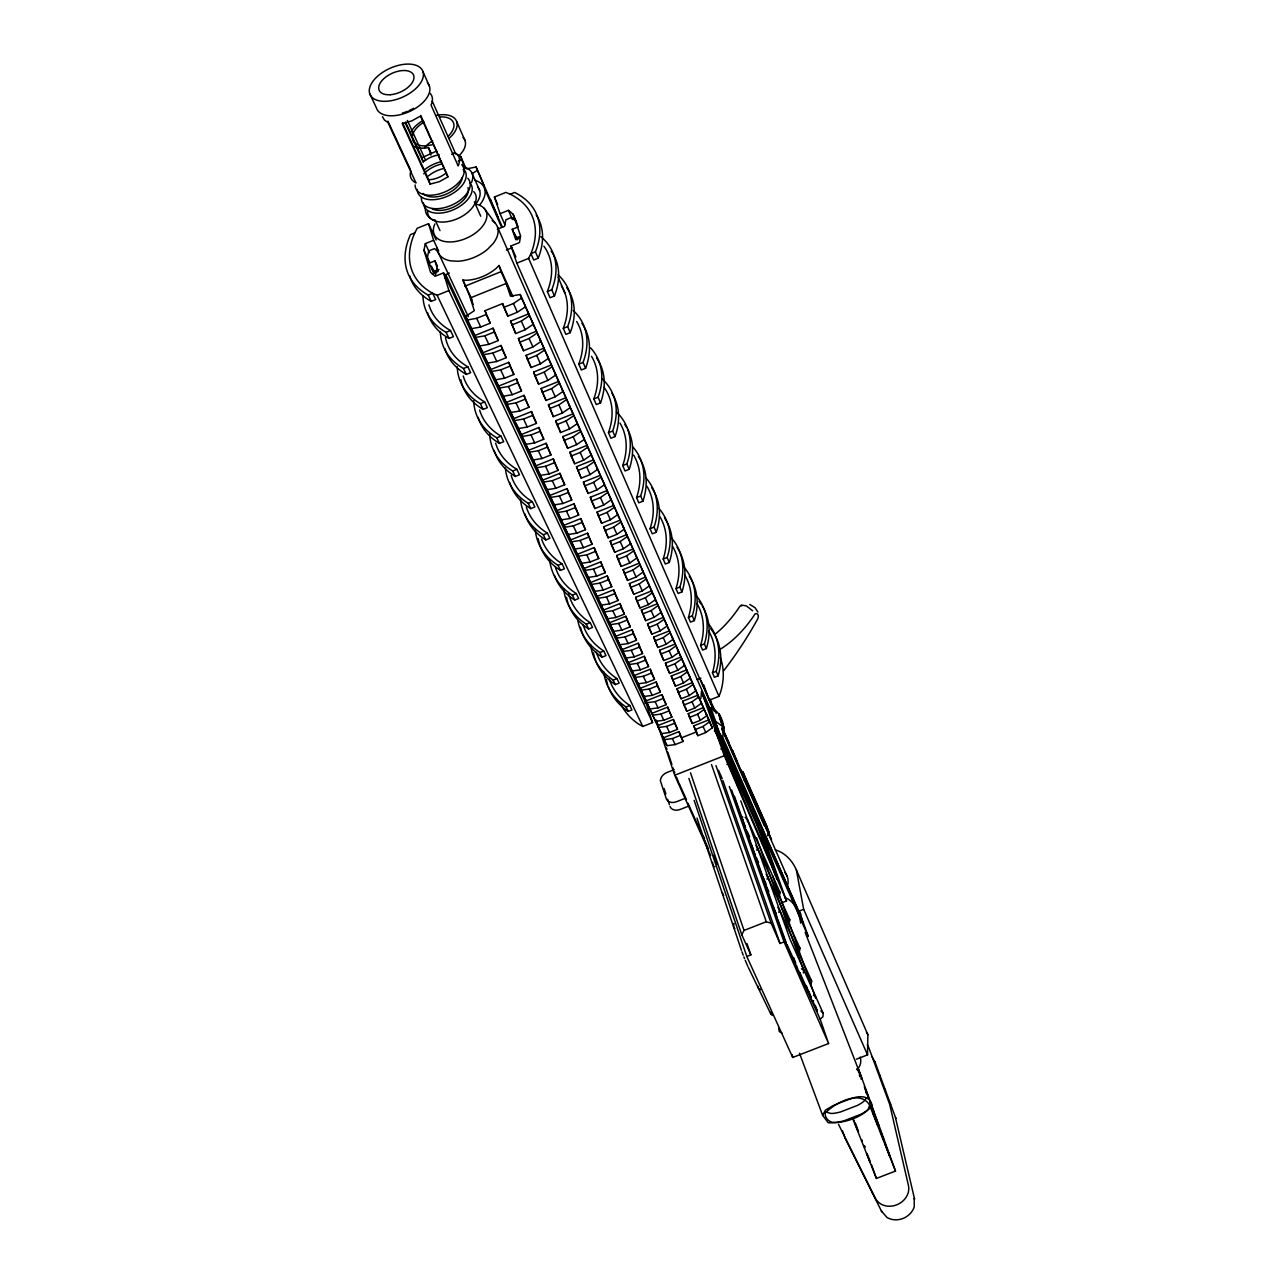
<?xml version="1.0" encoding="UTF-8"?>
<svg xmlns="http://www.w3.org/2000/svg" width="1284" height="1284" viewBox="0 0 1284 1284"><rect width="100%" height="100%" fill="white"/><g stroke="black" fill="none" stroke-linecap="round" stroke-linejoin="round"><path stroke-width="1.5" d="M856.412 1059.188L867.535 1054.87L867.872 1034.792L796.353 869.894C792.421 860.81 785.054 852.656 775.327 849.912M800.654 923.1C799.531 913.438 794.94 900.678 784.572 897.516M822.627 1115.331L825.419 1110.13L832.851 1105.781A41.842 7.672 -20.7 0 1 850.987 1098.751C858.691 1095.493 870.343 1095.011 872.125 1105.733C862.126 1117.786 843.668 1123.66 828.212 1122.746L822.627 1115.331L799.499 1053.233M778.698 1028.34L779.308 1031.614L782.245 1033.299M747.481 821.616L747.416 819.481L745.153 817.33M712.556 862.35L713.101 865.464M740.146 779.757L741.799 783.609M645.146 703.295L645.563 700.021M758.218 986.401L758.314 988.118L760.658 989.675M738.091 775.103L739.744 778.971M723.357 729.826C724.882 723.678 719.377 710.373 710.903 707.982L709.346 708.591L721.287 738.22L717.917 728.622M722.667 736.872L723.277 732.875L722.073 729.489M723.999 728.06L719.249 713.904M815.741 998.422L772.519 875.64M700.887 698.512L701.529 691.45L718.51 729.858M435.613 274.856L436.881 268.308M620.092 702.476A91.469 65.741 -23.6 0 0 638.774 724.192L642.786 726.455L652.561 722.587L646.735 704.996L443.526 272.898L435.083 276.301L430.557 272.272L423.977 250.203L425.293 243.639L433.607 240.285L428.567 223.689L417.188 228.295L414.78 232.885L410.431 234.635A109.862 65.115 -23.7 0 0 428.214 295.079L431.231 301.371L435.677 299.573L432.676 293.282A109.862 65.131 -23.7 0 1 414.78 232.885M444.954 277.954L445.708 274.567L449.336 273.091M410.992 170.836L410.318 173.035A26.178 14.927 -24.3 0 0 416.048 182.97L387.961 122.526L384.446 120.07L382.504 116.716M767.639 835.724L768.875 831.968L766.66 826.045L743.725 775.119L753.194 797.492M744.174 780.207L745.025 777.671L768.875 831.968M504.901 224.732L500.086 213.706L508.416 210.335L513.086 214.171L520.582 235.903L519.49 242.532L511.016 245.95L516.842 263.14L709.185 700.213L718.992 696.345L720.677 691.835A91.389 65.58 -25.2 0 0 720.292 657.504M778.826 912.41L779.372 910.131L777.831 907.258M767.11 879.315L767.655 877.084L766.147 874.276M733.95 923.469L733.581 926.871L734.881 928.653M756.822 850.281L757.383 848.098L755.891 845.354M516.842 263.14L528.623 258.389L530.934 253.622L535.412 251.808A109.75 64.954 -24.8 0 0 514.659 192.456L510.294 194.221L505.816 192.407L494.42 197.03L500.086 213.706M771.235 1011.648L770.673 1013.397L772.182 1015.387M803.351 973.015L803.752 970.399L756.549 837.666M694.13 800.349L746.807 956.452L750.851 954.879L741.767 934.752L744.03 930.435L766.275 921.735L771.138 923.26L780.014 943.483L784.059 941.91L828.597 1043.523L820.171 1019.159L790.318 953.707A19.565 0.835 68.7 0 1 781.555 931.606L731.639 790.061M810.718 985.438L811.697 981.12L779.163 909.04M799.065 952.728L800.06 948.491L767.447 875.993M788.841 924.015L789.837 919.858L757.175 847.039M779.099 896.681L780.094 892.589L747.416 819.481M865.898 1098.767L864.822 1100.26A21.186 3.9 -20.7 0 1 857.471 1105.396L840.683 1111.912A21.186 3.9 -20.7 0 1 830.86 1113.421L825.756 1112.008M512.894 296.572L498.978 265.483L496.362 268.195A32.084 19.132 -24.3 0 1 466.429 280.281L462.882 280.056L473.25 304.436M405.246 122.815L423.174 161.928L427.139 159.12A19.019 10.85 -24.3 0 1 439.288 154.882M708.912 719.842L693.777 725.829L695.077 729.601L703.07 726.455L709.587 721.736L708.912 719.842L520.148 294.517L510.438 296.139L506.233 283.443L470.297 297.936L474.294 310.696L465.851 316.249L467.023 320.053L476.669 318.32L486.219 314.484L484.999 310.664L502.638 303.57L507.822 316.089L517.34 312.253L525.268 306.908L524.626 305.014M695.077 729.601L697.822 735.668L705.783 732.522L712.283 727.803L520.148 294.517M697.95 695.174L682.639 701.224L683.939 704.996L692.012 701.818L698.624 697.052M683.939 704.996L686.747 711.208L694.804 708.03L701.385 703.279L700.727 701.385M703.471 707.58L688.24 713.599L689.54 717.371L697.565 714.209L704.13 709.458M689.54 717.371L692.317 723.502L700.326 720.34L706.874 715.621L706.2 713.727M686.731 669.895L671.227 676.042L675.416 686.17L683.553 682.944L690.23 678.161L689.556 676.267M692.381 682.606L676.973 688.706L678.273 692.477L686.394 689.267L693.039 684.5M678.273 692.477L681.114 698.769L689.219 695.559L695.832 690.792L695.174 688.898M681.018 657.039L665.433 663.218L666.733 667.006L674.951 663.764L681.676 658.933M666.733 667.006L669.654 673.442L677.84 670.2L684.549 665.385L683.89 663.491M672.543 679.814L680.713 676.588L687.389 671.789M669.397 630.877L653.62 637.121L657.906 647.505L666.187 644.215L672.993 639.368L672.318 637.474M675.24 644.038L659.559 650.25L660.859 654.038L669.125 650.763L675.898 645.932M660.859 654.038L663.812 660.538L672.046 657.28L678.803 652.449L678.145 650.555M657.344 603.769L641.39 610.109L645.74 620.654L654.134 617.315L661.019 612.436L660.361 610.526M663.411 617.395L647.537 623.703L648.837 627.491L657.199 624.184L664.069 619.289M648.837 627.491L651.855 634.152L660.201 630.845L667.038 625.982L666.38 624.088M654.92 640.925L663.234 637.618L670.055 632.771M746.807 956.452L792.726 1057.47L792.084 1054.678M654.696 597.798L655.354 599.692L648.436 604.603L639.994 607.958L636.912 601.137L645.37 597.766L652.32 592.855M642.69 613.913L651.1 610.574L658.018 605.663M447.956 176.887L439.369 181.654L430.076 184.142L402.213 123.521L411.699 120.937L420.494 116.09L447.956 176.887L420.767 115.448M639.304 563.162L623.061 569.614L627.523 580.416L636.062 577.03L643.091 572.07L642.433 570.176M648.597 584.059L649.255 585.969L642.289 590.897L633.798 594.267L630.669 587.366L639.175 583.979L646.189 579.036M636.174 556.1L636.832 557.994L629.77 562.986L621.183 566.404L617.973 559.326L626.592 555.892L633.686 550.9M624.361 573.434L632.916 570.032L639.978 565.056M423.174 161.928L421.874 157.755L436.737 151.014M620.204 520.164L603.657 526.761L608.231 537.819L616.93 534.353L624.104 529.345L623.446 527.435M629.85 541.864L630.508 543.758L623.382 548.766L614.747 552.2L611.505 545.042L620.172 541.575L627.314 536.568M613.672 505.463L597.028 512.107L601.65 523.262L610.398 519.779L617.604 514.74L616.946 512.83M604.957 530.565L613.672 527.098L620.862 522.058M610.381 498.048L611.04 499.941L603.769 505.013L594.973 508.528L591.603 501.081L600.431 497.55L607.717 492.478M598.312 515.911L607.091 512.412L614.33 507.357M593.433 459.897L576.468 466.686L581.203 478.146L590.126 474.582L597.493 469.462L596.835 467.569M603.657 482.896L604.315 484.806L596.996 489.894L588.136 493.425L584.718 485.898L593.609 482.335L600.944 477.247M590.431 453.14L591.089 455.034L583.658 460.17L574.686 463.749L571.187 456.029L580.191 452.433L587.639 447.281M577.752 470.506L586.692 466.927L594.091 461.807M583.514 437.571L584.172 439.481L576.693 444.633L567.672 448.244L564.125 440.412L573.178 436.785L580.673 431.617M565.843 397.767L548.428 404.749L553.34 416.61L562.488 412.934L570.064 407.734L569.422 405.84M576.516 421.81L577.174 423.704L569.631 428.888L560.546 432.531L556.951 424.587L566.067 420.943L573.627 415.743M562.231 389.646L562.873 391.556L555.234 396.772L546.037 400.464L542.346 392.326L551.574 388.619L559.246 383.37M549.696 408.569L558.877 404.877L566.485 399.677M554.945 373.243L555.587 375.153L547.899 380.401L538.622 384.125L534.882 375.859L544.191 372.119L551.911 366.871M547.562 356.631L548.204 358.525L540.452 363.805L531.127 367.545L527.339 359.167L536.696 355.411L544.464 350.131M528.575 313.89L510.583 321.128L515.719 333.535L525.172 329.731L533.053 324.403L532.411 322.509M540.082 339.778L540.708 341.672L532.908 346.969L523.519 350.741L519.683 342.266L529.088 338.478L536.937 333.166M511.834 324.932L521.304 321.112L529.217 315.784M507.822 316.089L503.874 307.358L513.423 303.522L521.384 298.161M472.416 173.517L477.247 170.387L476.123 167L466.959 168.798M820.171 1019.159L822.916 1016.735L823.204 1013.333L789.901 938.925L740.788 800.879M812.467 1001.392L813.607 1000.83M451.647 154.337L455.258 152.86L457.04 154.08A26.178 14.927 -24.3 0 1 458.147 165.893L431.007 105.015A26.771 14.782 -24.3 0 0 429.996 93.267M458.131 161.142L461.791 159.649M497.357 229.242L504.564 226.337L505.896 219.757L511.53 217.477L516.184 221.329L518.11 226.931L512.252 229.306L515.831 239.755L520.245 237.973M439.016 269.48L433.173 271.823L429.097 263.22L434.955 260.861L437.395 266.029M512.252 229.306L516.056 238.038L520.437 236.256M432.275 273.845L438.149 271.47L434.955 260.861M506.41 250.059L511.867 247.844M428.214 295.079L432.676 293.282L437.154 295.304L642.786 726.455M437.154 295.304L448.902 290.569L443.526 272.898M464.824 286.268L501.017 271.662L498.978 265.483M536.182 214.893A109.477 64.986 -24.8 0 1 538.173 258.212L533.695 260.01L530.934 253.622A109.734 64.938 -24.9 0 0 510.294 194.221M422.95 295.593A108.273 65.356 -23.7 0 0 446.094 332.331L450.507 330.55L453.429 336.665L449.031 338.43A108 65.388 -23.7 0 1 427.54 312.686M551.173 251.102A107.904 65.227 -24.8 0 1 554.447 295.978L550.034 297.744L547.353 291.532L551.767 289.751A108.161 65.179 -24.8 0 0 540.885 236.705M470.506 326.81L471.1 328.72L480.714 327.003L490.231 323.167L484.999 310.664M493.072 328.174L474.631 335.606L475.224 337.515L484.822 335.814L494.292 331.994L493.072 328.174L498.24 340.565L488.803 344.369L479.237 346.07L478.643 344.144M501.033 345.46L482.72 352.827L483.314 354.737L492.847 353.052L502.253 349.264L501.033 345.46L506.153 357.722L496.78 361.494L487.278 363.163L486.684 361.253M519.683 342.266L518.431 338.462L536.295 331.272M440.332 331.609A106.716 65.548 -23.7 0 0 463.476 368.492L467.809 366.759L470.65 372.681L466.317 374.43A106.476 65.58 -23.7 0 1 444.89 348.558M566.742 287.744A106.363 65.42 -24.9 0 1 570.24 332.636L565.907 334.386L563.291 328.351L567.64 326.601A106.62 65.388 -24.9 0 0 557.994 274.744M508.801 362.313L490.616 369.632L491.21 371.541L500.68 369.888L510.037 366.133L508.801 362.313L513.873 374.479L504.564 378.218L495.11 379.855L494.517 377.945M527.339 359.167L526.087 355.363L543.822 348.237M516.473 378.94L498.401 386.195L498.994 388.121L508.416 386.484L517.709 382.76L516.473 378.94L521.497 390.994L512.236 394.702L502.846 396.323L502.253 394.413M534.882 375.859L533.63 372.055L551.269 364.961M457.232 366.646A105.224 65.709 -23.7 0 0 480.36 403.641L484.646 401.924L487.39 407.686L483.121 409.403A104.983 65.725 -23.7 0 1 460.876 379.839M581.877 323.375A104.871 65.564 -24.9 0 1 585.6 368.267L581.315 369.985L578.779 364.126L583.064 362.409A105.127 65.548 -24.9 0 0 573.226 310.487M524.033 395.344L506.073 402.55L506.682 404.476L516.04 402.871L525.268 399.18L524.033 395.344L529.008 407.301L519.811 410.976L510.486 412.565L509.876 410.655M542.346 392.326L541.078 388.506L558.604 381.476M531.496 411.538L513.648 418.696L514.258 420.606L523.567 419.033L532.732 415.358L531.496 411.538L536.439 423.383L527.291 427.042L518.014 428.599L517.404 426.689M473.668 400.704A103.763 65.837 -23.7 0 0 496.764 437.796L500.985 436.111L503.665 441.712L499.46 443.397A103.522 65.853 -23.7 0 1 478.178 417.332M596.595 358.027A103.426 65.693 -24.9 0 1 600.527 402.903L596.306 404.588L593.834 398.891L598.071 397.205A103.667 65.677 -24.9 0 0 590.688 347.948M538.863 427.524L521.127 434.618L521.737 436.544L530.998 434.987L540.099 431.344L538.863 427.524L543.758 439.256L534.674 442.884L525.445 444.424L524.835 442.515M556.951 424.587L555.683 420.783L572.985 413.849M546.133 443.285L528.51 450.347L529.12 452.257L538.333 450.732L547.369 447.121L546.133 443.285L550.98 454.921L541.96 458.532L532.78 460.041L532.17 458.131M564.125 440.412L562.841 436.592L580.031 429.723M489.653 433.832A102.351 65.933 -23.7 0 0 512.717 471.019L516.89 469.35L519.49 474.791L515.333 476.46A102.11 65.933 -23.7 0 1 494.147 450.315M611.922 393.257A102.014 65.773 -24.9 0 1 615.036 436.576L610.863 438.245L608.472 432.708L612.645 431.023A102.255 65.773 -24.9 0 0 602.453 379.101M553.308 458.853L535.797 465.851L536.407 467.777L545.556 466.285L554.56 462.673L553.308 458.853L558.107 470.393L549.151 473.973L540.018 475.449L539.408 473.539M571.187 456.029L569.919 452.209L586.981 445.371M559.952 473.282L542.554 480.248L543.164 482.158L552.264 480.681L561.204 477.118L559.952 473.282L564.719 484.726L555.812 488.289L546.743 489.75L546.117 487.84M505.35 467.97A100.971 65.998 -23.7 0 0 528.238 503.328L532.346 501.675L534.882 506.987L530.79 508.624A100.746 65.998 -23.7 0 1 509.668 482.399M627.683 429.257A100.65 65.837 -24.9 0 1 629.16 469.334L625.035 470.971L622.708 465.578L626.833 463.941A100.874 65.837 -24.9 0 0 616.481 412.02M567.03 488.626L549.745 495.528L550.354 497.454L559.407 496.009L568.282 492.462L567.03 488.626L571.749 499.974L562.89 503.505L553.869 504.949L553.26 503.023M584.718 485.898L583.434 482.078L600.302 475.337M574.012 503.777L556.839 510.631L557.449 512.541L566.437 511.128L575.264 507.597L574.012 503.777L578.683 515.012L569.887 518.527L560.915 519.94L560.306 518.03M591.603 501.081L590.319 497.261L607.059 490.584M580.817 518.559L563.756 525.381L564.366 527.291L573.322 525.894L582.085 522.395L580.817 518.559L585.472 529.714L576.725 533.197L567.801 534.593L567.191 532.683M520.501 499.364A99.622 66.03 -23.7 0 0 543.341 534.77L547.401 533.149L549.873 538.301L545.828 539.922A99.398 66.03 -23.7 0 1 524.803 513.648M638.405 456.462A99.317 65.885 -25 0 1 642.899 501.209L638.838 502.83L636.559 497.582L640.636 495.961A99.526 65.869 -25 0 0 632.739 446.8M587.558 533.165L570.594 539.938L571.203 541.848L580.111 540.468L588.826 537.001L587.558 533.165L592.149 544.223L583.466 547.69L574.606 549.054L573.98 547.144M594.203 547.594L577.351 554.319L577.961 556.229L586.804 554.865L595.471 551.414L594.203 547.594L598.761 558.556L590.126 562.007L581.315 563.355L580.689 561.429M611.505 545.042L610.205 541.222L626.656 534.674M535.268 529.939A98.322 66.046 -23.7 0 0 558.042 565.361L562.055 563.772L564.462 568.796L560.466 570.385A98.098 66.046 -23.7 0 1 538.205 538.67M651.614 487.567A98.017 65.885 -25 0 1 656.268 532.25L652.256 533.839L650.041 528.735L654.07 527.13A98.226 65.885 -25 0 0 646.029 478.033M600.768 561.846L584.011 568.507L584.637 570.417L593.433 569.085L602.036 565.666L600.768 561.846L605.294 572.712L596.707 576.131L587.944 577.463L587.318 575.537M617.973 559.326L616.673 555.507L633.028 549.006M607.252 575.906L590.592 582.535L591.218 584.445L599.965 583.129L608.52 579.726L607.252 575.906L611.746 586.692L603.207 590.094L594.476 591.394M549.648 559.728A97.038 66.03 -23.7 0 0 572.359 595.166L576.323 593.593L578.651 598.505L574.718 600.061A96.83 66.03 -23.7 0 1 554.463 575.473M664.486 517.869A96.749 65.885 -25 0 1 669.285 562.456L665.337 564.029L663.186 559.054L667.134 557.481A96.958 65.885 -25 0 0 658.965 508.448M613.656 589.805L597.108 596.386L597.734 598.296L606.433 596.996L614.94 593.625L613.656 589.805L618.102 600.511L609.627 603.881L600.944 605.165L600.334 603.255M630.669 587.366L629.369 583.562L645.515 577.142M619.979 603.528L603.528 610.077L604.154 611.986L612.805 610.702L621.263 607.348L619.979 603.528L624.393 614.153L615.967 617.492L607.332 618.76L606.706 616.85M636.912 601.137L635.612 597.333L651.662 590.945M563.66 588.746A95.802 65.998 -23.7 0 0 586.307 624.201L590.207 622.66L592.502 627.427L588.602 628.967A95.594 65.998 -23.7 0 1 568.443 604.363M677.021 547.401A95.514 65.853 -25 0 1 681.981 591.908L678.08 593.449L675.978 588.602L679.878 587.045A95.722 65.853 -25 0 0 671.58 538.108M625.854 616.272L609.499 622.772L610.125 624.682L618.727 623.414L627.138 620.076L625.854 616.272L630.235 626.801L621.857 630.123L613.271 631.375L612.645 629.465M636.447 640.267L632.097 629.818L615.838 636.27L616.464 638.18L625.019 636.944L633.381 633.638L636.447 640.267L628.117 643.573L619.578 644.809L618.952 642.899M577.88 620.734A94.599 65.949 -23.7 0 0 599.901 652.497L603.753 650.972L605.984 655.626L602.132 657.151A94.39 65.949 -23.7 0 1 580.512 627.202M689.251 576.179A94.31 65.789 -25.1 0 1 694.339 620.589L690.487 622.114L688.433 617.395L692.301 615.855A94.502 65.805 -25 0 0 683.874 567.014M642.578 653.572L638.276 643.204L622.098 649.624L622.724 651.518L631.246 650.314L639.544 647.008L642.578 653.572L634.296 656.862L625.806 658.066L625.18 656.156M648.581 666.573L644.295 656.301L628.229 662.656L628.855 664.566L637.329 663.363L645.579 660.088L648.581 666.573L640.347 669.831L631.889 671.034L631.263 669.125M590.656 644.648A93.411 65.885 -23.7 0 0 613.158 680.071L616.962 678.578L619.129 683.104L615.325 684.613A93.218 65.869 -23.7 0 1 593.417 652.866M702.171 605.807A93.138 65.725 -25.1 0 1 706.393 648.548L702.589 650.057L700.582 645.451L704.402 643.942A93.331 65.741 -25.1 0 0 695.864 595.198M654.503 679.429L650.266 669.221L634.28 675.544L634.906 677.454L643.332 676.267L651.55 673.025L654.503 679.429L646.317 682.671L637.907 683.842L637.281 681.932M660.361 692.124L656.156 681.997L640.267 688.288L640.893 690.182L649.271 689.027L657.44 685.8L660.361 692.124L652.224 695.35L643.862 696.506L643.22 694.596M603.657 671.564A92.255 65.805 -23.7 0 0 626.078 706.97L629.834 705.494L631.937 709.908L628.197 711.384A92.079 65.789 -23.7 0 1 608.327 686.763M710.662 628.662A91.999 65.644 -25.1 0 1 718.141 675.817L714.385 677.31L712.443 672.816L716.199 671.323A92.175 65.661 -25.1 0 0 708.736 624.136M697.196 679.605L700.92 678.129M445.708 274.567L646.173 700.871L661.966 694.628L666.139 704.675L658.05 707.885L649.736 709.009L649.11 707.115M646.173 700.871L646.799 702.781L655.145 701.626L663.25 698.416L666.139 704.675M646.799 702.781L652.015 713.326L667.728 707.115L671.869 717.082L663.812 720.26L655.546 721.383L654.92 719.489M652.015 713.326L652.641 715.22L660.939 714.081L669.012 710.903L671.869 717.082M652.641 715.22L657.793 725.62L673.41 719.457L677.519 729.344L669.51 732.506L661.292 733.613L660.65 731.719M657.793 725.62L658.419 727.514L666.669 726.407L674.694 723.229L677.519 729.344M723.004 726.519L719.168 714.53M663.507 737.77L679.027 731.639L683.104 741.462L675.159 744.608L666.958 745.699L658.419 727.514M664.133 739.664L672.351 738.573L680.311 735.427L683.104 741.462M714.145 722.138L715.718 721.528L724.096 727.434M681.82 737.69L696.522 731.896L697.822 735.668M716.279 729.954L715.092 727.707L727.338 761.524L778.858 881.466L758.828 826.061L716.279 729.954L714.562 729.745M723.229 730.628L728.75 742.216M722.186 728.686L723.277 732.875M720.886 749.037L722.282 748.492M674.196 769.646L666.797 772.551A9.245 6.853 -25.5 0 0 660.393 780.768L666.268 798.696A8.763 6.532 -25.5 0 0 676.459 801.746L685.383 798.231M710.646 855.577L674.71 775.263L724.304 755.714L701.529 691.45M726.937 764.445L728.333 763.9M689.059 805.967L680.151 809.466A8.715 6.532 -25.6 0 1 669.991 806.416M715.702 732.313L756.661 824.617L757.977 824.087M768.025 829.833L766.179 826.238M775.664 876.218L762.423 839.158L763.739 838.645M777.671 877.55L776.338 878.063L776.692 879.075M781.25 903.005L786.53 900.935L760.914 829.432L808.31 936.55L801.537 917.819L720.115 733.517M799.964 910.757L803.672 909.313L796.353 869.894M792.726 1057.47L828.597 1043.523M852.592 1118.236L876.394 1178.439L895.494 1171.072L857.953 1067.437M432.499 144.723L426.079 145.878A22.165 12.439 -24.1 0 1 412.565 139.667M734.432 796.289L745.587 827.891L741.622 817.459L742.81 817.138M741.301 604.989L746.469 605.968L752.617 610.767M430.894 152.716L428.551 147.58L425.004 148.125A25.584 14.349 -24.1 0 1 414.716 146.569M402.55 122.863L428.744 179.872L433.43 179.198A19.019 10.85 -24.3 0 0 446.527 172.714M813.43 995.212L815.693 996.737M801.441 968.81L803.752 970.399M749.744 604.459L755.072 607.701L757.897 612.067M713.872 866.219L714.851 866.748M787.606 917.659L789.837 919.858M797.781 946.244L798.776 946.773M453.942 152.86L460.779 156.632L466.14 168.685M809.402 978.809L811.697 981.12M820.861 1010.973L823.204 1013.333M733.292 764.445L730.516 757.753L732.939 763.932M437.94 251.76L434.522 248.614L428.696 250.974L427.395 257.538L429.097 263.22M704.531 838.484L703.118 835.772M723.678 895.397L722.218 892.557M787.622 888.175L786.402 884.981M484.132 208.313L494.95 222.854M734.625 767.19L736.663 772.31L735.154 768.346M858.402 1131.686L857.487 1129.84M739.52 779.821L737.193 774.027M737.209 773.995L738.958 778.425M764.237 825.58L722.619 730.805M744.431 790.318L747.786 798.584L746.999 796.289M733.79 766.516L734.769 769.18L732.666 763.675M779.613 891.69L780.094 892.589M799.547 947.544L800.06 948.491M741.831 784.588L747.304 797.364L745.795 793.384L746.566 795.261M743.725 788.954L742.938 786.883L744.784 790.703L742.971 785.856M838.5 1124.303L875.383 1198.229A17.816 15.424 -25.2 0 0 896.585 1204.89A17.816 15.424 -25.2 0 0 908.43 1185.469L889.716 1104.465L869.011 1048.242A26.964 22.342 -24.5 0 0 867.294 1044.743M870.167 1162.469L870.504 1162.614M854.438 1120.996L853.956 1120.113L854.341 1121.638M748.251 967.237L770.881 1014.199M446.094 332.331L449.031 338.43M463.476 368.492L466.317 374.43M480.36 403.641L483.121 409.403M496.764 437.796L499.46 443.397M512.717 471.019L515.333 476.46M528.238 503.328L530.79 508.624M543.341 534.77L545.828 539.922M558.042 565.361L560.466 570.385M572.359 595.166L574.718 600.061M586.307 624.201L588.602 628.967M599.901 652.497L602.132 657.151M613.158 680.071L615.325 684.613M626.078 706.97L628.197 711.384M853.667 1155.343L854.085 1156.242M423.977 250.203L429.835 262.69M432.564 268.324L435.132 273.765M868.385 1097.274L867.149 1094.449M448.902 290.569L652.561 722.587M425.293 243.639L429.578 252.707M872.029 1192.178L872.446 1193.077M862.784 1173.656L863.217 1174.539M740.419 780.431L740.884 782.47M741.446 782.855C739.488 779.34 747.545 798.423 743.934 789.387M857.118 1068.818L857.856 1070.439M465.851 316.249L514.322 419.499M516.024 423.11L666.958 745.699M428.567 223.689L436.191 240.028M433.607 240.285L438.711 251.183M437.7 251.327L468.323 316.667M476.669 318.32L480.714 327.003M484.822 335.814L488.803 344.369M492.847 353.052L496.78 361.494M500.68 369.888L504.564 378.218M508.416 386.484L512.236 394.702M516.04 402.871L519.811 410.976M523.567 419.033L527.291 427.042M530.998 434.987L534.674 442.884M538.333 450.732L541.96 458.532M545.556 466.285L549.151 473.973M552.264 480.681L555.812 488.289M559.407 496.009L562.89 503.505M566.437 511.128L569.887 518.527M573.322 525.894L576.725 533.197M580.111 540.468L583.466 547.69M586.804 554.865L590.126 562.007M593.433 569.085L596.707 576.131M599.965 583.129L603.207 590.094M606.433 596.996L609.627 603.881M612.805 610.702L615.967 617.492M618.727 623.414L621.857 630.123M625.019 636.944L628.117 643.573M631.246 650.314L634.296 656.862M637.329 663.363L640.347 669.831M643.332 676.267L646.317 682.671M649.271 689.027L652.224 695.35M655.145 701.626L658.05 707.885M660.939 714.081L663.812 720.26M666.669 726.407L669.51 732.506M672.351 738.573L675.159 744.608M369.664 93.459L376.389 107.872A28.697 15.761 -24.3 0 0 411.073 110.793A28.697 15.761 -24.3 0 0 427.267 82.754M793.48 900.806L793.063 899.602M435.051 219.917L439.995 230.574M462.882 280.056L472.159 300.055M387.912 121.129L410.174 169.055M486.219 314.484L490.231 323.167M494.292 331.994L498.24 340.565M502.253 349.264L506.153 357.722M510.037 366.133L513.873 374.479M517.709 382.76L521.497 390.994M525.268 399.18L529.008 407.301M532.732 415.358L536.439 423.383M540.099 431.344L543.758 439.256M547.369 447.121L550.98 454.921M554.56 462.673L558.107 470.393M561.204 477.118L564.719 484.726M568.282 492.462L571.749 499.974M575.264 507.597L578.683 515.012M582.085 522.395L585.472 529.714M588.826 537.001L592.149 544.223M595.471 551.414L598.761 558.556M602.036 565.666L605.294 572.712M608.52 579.726L611.746 586.692M614.94 593.625L618.102 600.511M621.263 607.348L624.393 614.153M627.138 620.076L630.235 626.801M744.592 791.201L743.548 788.697M407.381 120.455L425.566 160.227M405.583 122.205L421.874 157.755M788.135 947.094L795.534 963.305M799.836 972.758L811.023 997.315L809.048 991.713M812.595 1000.734L817.266 1011.022L815.292 1005.436M798.471 970.688L800.51 975.15L799.547 972.421M809.835 995.614L811.809 999.947M735.748 770.063C735.925 770.865 736.262 770.962 734.528 766.773L735.812 769.854M776.034 913.181L773.128 906.809L775.985 914.882M752.617 847.809L751.317 844.952L755.329 855.529L746.213 829.705M756.132 857.311L758.555 862.671M766.018 883.825L762.808 876.699L777.269 917.707M510.583 321.128L515.719 333.535M518.431 338.462L523.519 350.741M526.087 355.363L531.127 367.545M533.63 372.055L538.622 384.125M541.078 388.506L546.037 400.464M548.428 404.749L553.34 416.61M555.683 420.783L559.278 428.712M562.841 436.592L567.672 448.244M569.919 452.209L574.686 463.749M576.468 466.686L581.203 478.146M583.434 482.078L588.136 493.425M590.319 497.261L594.973 508.528M597.028 512.107L601.65 523.262M603.657 526.761L608.231 537.819M610.205 541.222L614.747 552.2M616.673 555.507L621.183 566.404M623.061 569.614L627.523 580.416M629.369 583.562L633.798 594.267M635.612 597.333L639.994 607.958M641.39 610.109L645.74 620.654M647.537 623.703L651.855 634.152M653.62 637.121L657.906 647.505M659.559 650.25L663.812 660.538M665.433 663.218L669.654 673.442M671.227 676.042L675.416 686.17M676.973 688.706L681.114 698.769M682.639 701.224L684.741 705.879M688.24 713.599L692.317 723.502M693.777 725.829L696.522 731.896M765.585 884.58L761.508 873.842M766.388 886.361L768.811 891.69M741.622 817.459L742.906 820.332M747.192 831.486L749.615 836.863M718.446 770.256L722.218 778.634M747.737 966.13L745.234 960.304M501.017 271.662L511.658 295.432M506.233 283.443L511.947 296.219M513.423 303.522L517.34 312.253M521.304 321.112L525.172 329.731M529.088 338.478L532.908 346.969M536.696 355.411L540.452 363.805M544.191 372.119L547.899 380.401M551.574 388.619L555.234 396.772M558.877 404.877L562.488 412.934M566.067 420.943L569.631 428.888M573.178 436.785L576.693 444.633M580.191 452.433L583.658 460.17M586.692 466.927L590.126 474.582M593.609 482.335L596.996 489.894M600.431 497.55L603.769 505.013M607.091 512.412L610.398 519.779M613.672 527.098L616.93 534.353M620.172 541.575L623.382 548.766M626.592 555.892L629.77 562.986M632.916 570.032L636.062 577.03M639.175 583.979L642.289 590.897M645.37 597.766L648.436 604.603M651.1 610.574L654.134 617.315M657.199 624.184L660.201 630.845M663.234 637.618L666.187 644.215M669.125 650.763L672.046 657.28M674.951 663.764L677.84 670.2M680.713 676.588L683.553 682.944M686.394 689.267L689.219 695.559M692.012 701.818L694.804 708.03M697.565 714.209L700.326 720.34M703.07 726.455L705.783 732.522M679.092 783.288L686.41 799.627M688.031 803.27L701.834 834.135M703.455 837.762L708.335 848.66M432.194 101.003L455.258 152.86M474.358 201.893L480.73 216.21M864.886 1147.623L863.939 1145.424M422.998 71.727A28.842 15.729 -24.3 0 1 387.27 101.211A28.842 15.729 -24.3 0 1 378.812 75.178A28.842 15.729 -24.3 0 1 422.998 71.727L429.45 86.269M709.587 721.736L712.283 727.803M497.534 227.14L710.325 709.233M722.459 736.727L801.537 917.819M709.346 708.591L710.871 712.074M712.411 715.557L714.723 720.773M736.663 771.572L736.181 770.689L738.075 775.536L737.658 774.589M472.335 173.918L479.654 190.481M701.802 693.119L718.061 729.729M719.666 733.373L795.55 905.204L795.261 903.583M798.054 910.693L800.847 918.124L796.144 906.344L799.916 916.006M730.917 759.358L731.366 760.369L730.532 758.266M736.567 772.503L736.133 771.507L737.963 776.403M738.557 776.643L740.37 780.736M741.735 783.802L739.151 777.703M742.024 784.46L742.296 785.439M746.518 794.635L745.747 792.758M747.015 795.759L750.065 803.768L748.091 798.953L748.684 800.654M793.624 901.336L796.529 908.35L796.273 907.579M798.407 912.314L799.386 914.529M732.923 764.558L732.843 764.221M733.196 765.312L736.39 772.856L734.432 767.672M733.292 765.842L733.758 766.901L731.896 761.926L738.926 778.152M736.551 773.193L736.984 774.172L735.138 769.277M748.973 801.296L749.375 802.211M771.652 852.078L772.198 853.314L770.015 847.231M774.958 859.574L776.403 862.72L774.108 856.749M780.447 871.98L781.105 873.457M792.292 898.768L792.934 900.212L790.655 894.226M793.881 902.347L794.507 903.792L791.409 895.638M766.757 826.094L742.906 771.764L745.571 778.73M456.751 121.723L465.049 140.63M476.123 167L483.795 184.88M511.016 245.95L515.879 257.009M716.231 713.374L709.41 698.512M744.046 776.692L741.205 770.207L741.815 771.909M754.719 800.815L771.475 839.704L768.249 832.369M476.846 169.055L502.477 227.38M749.712 790.206L722.314 727.851L723.39 732.073M754.494 800.767L758.651 810.22L758.042 808.535M759.39 812.21L766.837 828.838L766.227 827.169M484.549 188.491L501.514 227.027M700.887 680.327L714.61 711.513M721.865 728.028L787.252 876.683M709.683 701.433L713.727 710.614M879.909 1075.366L880.31 1076.281M885.061 1089.313L885.462 1090.228M494.42 197.03L497.63 204.365M890.245 1103.389L890.647 1104.304M718.767 714.69L718.928 716.135M803.672 909.313L867.535 1054.87M792.758 898.704L795.887 906.905L794.491 902.604M756.661 824.617L762.423 839.158M871.98 1056.475L875.223 1062.478L874.821 1061.547L895.879 1118.508L895.478 1117.61L914.593 1199.208L914.192 1198.309L914.24 1206.832A17.671 15.36 -25.2 0 1 886.891 1217.376L881.402 1210.956L881.819 1211.839L844.647 1137.271L845.065 1138.17L842.561 1131.011M773.771 855.738L775.552 860.601L772.775 853.507M871.066 1107.322L871.948 1109.199L871.13 1106.551M513.086 214.171L516.264 221.538M508.416 210.335L512.412 219.532M528.623 258.389L718.992 696.345M869.814 1101.431L870.745 1103.614M787.782 946.308L787.092 944.655M535.412 251.808L538.173 258.212M551.767 289.751L554.447 295.978M567.64 326.601L570.24 332.636M583.064 362.409L585.6 368.267M598.071 397.205L600.527 402.903M612.645 431.023L615.036 436.576M626.833 463.941L629.16 469.334M640.636 495.961L642.899 501.209M654.07 527.13L656.268 532.25M667.134 557.481L669.285 562.456M679.878 587.045L681.981 591.908M692.301 615.855L694.339 620.589M704.402 643.942L706.393 648.548M716.199 671.323L718.141 675.817M678.594 782.149L676.427 776.932M724.304 755.714L786.53 900.935M558.026 276.943L564.944 293.153M787.814 888.624L788.809 890.823L786.45 884.451M748.363 798.648L747.047 795.165L749.198 800.638L747.497 796.529L748.283 798.455M867.069 1153.514L867.583 1154.733M869.733 1161.522L866.572 1153.289M789.516 891.77L790.992 895.799L787.782 888.127M895.494 1171.072L870.279 1107.081M865.56 1089.297L864.276 1086.81M738.557 776.258L738.701 776.676M716.504 724.818L717.13 726.423M855.385 1123.195L855.963 1124.607M856.396 1127.175L856.958 1128.604M858.37 1071.675L858.932 1073.071M859.365 1075.35L859.927 1076.762M744.287 790.238L744.656 791.185M786.289 942.729L785.471 940.658M743.869 956.901L744.559 958.618M866.106 1090.694L868.546 1097.419M866.01 1091.577L866.588 1093.053M871.306 1105.01L873.762 1111.816L871.226 1105.957M875.511 1118.781L872.959 1112.746L877.421 1124.319L876.073 1120.258M881.787 1135.168L884.323 1141.139L879.877 1129.583L881.225 1133.676M868.161 1156.146L868.738 1157.654M780.014 869.862L783.593 879.091L781.41 873.04M744.351 789.74L741.991 783.657L743.805 788.504M733.308 764.205L734.288 766.981M787.445 887.517L785.102 881.386M861.821 1078.175L805.164 932.409M733.79 765.312L734.175 766.163M795.165 904.161L798.118 911.929L795.39 904.931L796.385 907.611M859.51 1074.547L860.055 1076.008M784.107 879.139L787.076 886.955L783.401 877.534M785.07 939.615L777.895 919.505M789.243 891.642C791.265 896.441 788.874 889.7 787.943 888.046M771.748 851.18L774.75 859.092L771.941 851.918L772.968 854.63M856.54 1126.116L857.102 1127.609M855.802 1125.667L854.743 1122.794M743.211 955.168L741.975 951.829M768.458 843.716L771.219 851.115L769.132 845.241M735.202 769.886L734.544 768.105L734.881 769.132M674.325 771.459L674.822 772.791M864.967 1088.768L865.448 1090.116M745.378 792.677C744.03 789.195 746.871 796.69 745.458 793.095M746.742 795.743L744.094 788.392L745.394 792.084L744.688 789.949L745.025 790.992M869.3 1159.147L869.814 1160.543M861.724 1139.646L862.222 1141.027M789.467 891.256L789.997 892.749M762.15 817.892L762.76 819.577M780.8 871.659L782.197 875.913L778.264 865.914M776.868 862.752L777.334 864.036M777.59 864.822L778.04 866.058M776.226 861.548L776.579 862.511M777.446 864.934L777.013 863.747L779.083 868.883L775.103 858.755M745.474 779.918L746.084 781.619M768.635 844.407L770.304 849.045L767.575 841.71M737.497 762.102L732.538 750.498L733.148 752.199M719.65 717.034L723.887 728.863M719.522 717.836L723.759 729.665M746.871 794.876L745.169 790.832L745.506 791.795M723.711 730.419L724.32 732.121M745.972 792.838L747.465 796.77M747.272 796.915L748.283 799.739M743.901 789.066L744.206 789.933M737.546 773.819L741.895 785.31L739.825 779.853M738.22 776.547L740.001 780.993M710.148 699.555L710.758 701.257M733.87 765.874L734.191 766.757M728.413 753.114L728.092 752.199L730.147 757.624L729.168 754.799M703.68 684.757L709.185 700.213M722.089 738.846L723.165 741.879L706.778 704.194M710.903 707.982L715.718 721.528M724.641 747.272L725.251 748.973L723.406 744.479L723.999 746.164M716.953 729.89L717.547 731.591L715.686 727.033L716.295 728.734M871.708 1165.214L876.394 1178.439M806.4 985.935L809.353 994.249M869.749 1101.993L870.167 1103.133M865.898 1092.122L866.299 1093.246M793.689 957.591L795.679 963.225M796.353 965.103L797.797 969.211M755.955 857.295L762.182 874.934M729.312 786.498L784.059 941.91M722.876 780.511L780.014 943.483M714.418 730.74L714.739 731.655M715.974 765.617L771.138 923.26M711.496 764.542L766.275 921.735M864.549 1145.745L864.951 1146.901M857.6 1128.973L858.418 1131.541M685.447 707.42L686.747 711.208M516.264 236.24L517.484 239.787M514.226 232.709L516.056 238.038M741.43 950.272L696.971 818.117M679.027 731.639L680.311 735.427M673.41 719.457L674.694 723.229M690.519 772.808L744.03 930.435M667.728 707.115L669.012 710.903M673.073 767.896L673.458 768.988M747.015 943.596L750.851 954.879M661.966 694.628L663.25 698.416M688.898 778.409L741.767 934.752M656.156 681.997L657.44 685.8M714.032 854.984L717.242 864.469M497.903 216.98L490.392 199.501L490.969 201.203M650.266 669.221L651.55 673.025M644.295 656.301L645.579 660.088M638.276 643.204L639.544 647.008M632.097 629.818L633.381 633.638M772.824 854.55L773.08 855.321L771.026 849.543M667.824 752.135L671.901 764.397M559.712 429.979L560.546 432.531M656.317 720.099L674.71 775.263M860.954 1078.464L861.227 1079.298M857.07 1069.123L857.343 1069.941M460.779 156.632L464.76 168.669M664.117 788.504L665.882 793.881M667.632 799.258L669.397 804.635M502.638 303.57L503.874 307.358M720.501 738.396L720.806 739.359M428.551 147.58L430.942 155.155M428.744 179.872L430.076 184.142M666.942 749.471L666.508 748.01M431.472 266.125L433.173 271.823M860.136 1057.101A15.44 12.808 -24.5 0 1 859.012 1067.293M866.539 1032.32A30.334 16.002 -22.6 0 1 867.872 1034.792M714.578 634.681A88.628 54.939 -63.4 0 0 739.937 606.176A4.735 2.857 -63 0 1 741.735 605.952M723.534 670.954A276.718 180.033 -63.6 0 0 757.351 619.578A4.767 2.841 -62.9 0 0 758.042 614.859A4.767 2.841 -62.9 0 0 755.072 613.913A89.078 54.73 -63.4 0 1 720.131 649.319M463.123 169.472A20.4 11.716 -24.2 0 1 464.712 172.088M463.492 166.92A26.611 15.312 -24.2 0 1 471.453 182.585M477.568 187.047A26.45 15.344 -24.2 0 1 475.915 203.771M439.995 116.94A22.165 12.439 -24.1 0 1 448.02 136.329M412.308 136.297A22.165 12.439 -24.1 0 1 424.137 122.06M424.506 147.612A22.005 12.471 -24.1 0 1 432.628 140.855M784.893 872.526A23.497 18.297 -24.4 0 1 787.83 884.804M798.536 910.26A23.818 18.795 -24.5 0 1 800.943 914.529M492.173 220.623A32.325 19.099 -24.3 0 1 493.056 243.623L487.776 249.08A32.325 19.099 -24.3 0 1 457.634 261.262L450.491 260.829A32.325 19.099 -24.3 0 1 437.186 247.956M474.952 180.338A31.731 18.409 -24.2 0 1 480.088 204.461M435.212 220.639A31.731 18.409 -24.2 0 1 425.421 207.318M436.496 115.351A25.584 14.349 -24.1 0 1 456.205 120.471A25.584 14.349 -24.1 0 1 448.806 138.463M410.463 132.798A25.584 14.349 -24.1 0 1 422.773 120.648M463.075 137.42A25.391 14.381 -24.1 0 1 458.741 156.006M475 203.995A28.409 16.644 -24.3 0 1 483.554 224.861A28.409 16.644 -24.3 0 1 449.143 241.954A28.409 16.644 -24.3 0 1 434.875 223.946M684.902 575.28A94.502 65.789 -25.1 0 1 688.433 617.395M543.886 246.191A108.161 65.179 -24.9 0 1 547.353 291.532M561.413 285.738A106.62 65.372 -24.9 0 1 563.291 328.351M576.677 321.514A105.111 65.532 -24.9 0 1 578.779 364.126M591.507 356.294A103.667 65.661 -25 0 1 593.834 398.891M604.122 387.367A102.255 65.757 -25 0 1 608.472 432.708M619.979 423.062A100.874 65.821 -25 0 1 622.708 465.578M624.843 424.522A100.65 65.837 -24.9 0 1 626.801 427.652M633.654 455.13A99.526 65.869 -25 0 1 636.559 497.582M646.976 486.347A98.226 65.885 -25.1 0 1 650.041 528.735M659.944 516.762A96.958 65.869 -25.1 0 1 663.186 559.054M672.591 546.39A95.706 65.837 -25.1 0 1 675.978 588.602M696.923 603.464A93.331 65.725 -25.2 0 1 700.582 645.451M699.01 601.265A93.138 65.725 -25.1 0 1 701.176 604.266M708.64 630.942A92.175 65.644 -25.2 0 1 712.443 672.816M603.753 650.972A94.599 65.966 -23.6 0 1 583.032 624.618M431.231 301.371A109.589 65.163 -23.7 0 1 409.66 275.771M450.507 330.55A108.273 65.356 -23.7 0 1 428.936 304.854M467.809 366.759A106.733 65.564 -23.7 0 1 445.5 337.708M484.646 401.924A105.24 65.709 -23.7 0 1 463.219 375.987M500.985 436.111A103.779 65.837 -23.6 0 1 479.638 410.061M516.89 469.35A102.351 65.933 -23.6 0 1 495.624 443.221M532.346 501.675A100.971 65.998 -23.6 0 1 511.176 475.497M547.401 533.149A99.638 66.046 -23.6 0 1 526.312 506.907M562.055 563.772A98.322 66.046 -23.6 0 1 541.575 539.055M576.323 593.593A97.054 66.046 -23.6 0 1 555.41 567.287M590.207 622.66A95.802 66.014 -23.6 0 1 568.507 593.112M567.849 602.613A95.594 65.998 -23.7 0 1 566.517 597.221M616.962 678.578A93.411 65.885 -23.6 0 1 596.338 652.208M607.733 685.014A92.079 65.789 -23.7 0 1 606.369 679.653M629.834 705.494A92.271 65.805 -23.6 0 1 609.306 679.124M462.288 177.497A21.908 12.583 -24.3 0 1 445.516 194.446A21.908 12.583 -24.3 0 1 423.062 193.386M428.31 176.02A21.908 12.583 -24.3 0 1 443.237 168.621M423.736 173.886A21.94 12.567 -24.3 0 1 441.198 164.111M467.761 178.219A25.953 14.975 -24.3 0 1 450.347 205.729A25.953 14.975 -24.3 0 1 421.457 196.982M461.726 164.673A26.081 14.943 -24.3 0 1 445.243 191.781A26.081 14.943 -24.3 0 1 415.117 184.944M423.736 170.355A26.081 14.943 -24.3 0 1 441.487 161.559M473.716 191.621A25.824 14.991 -24.3 0 1 457.489 218.681A25.824 14.991 -24.3 0 1 427.572 211.7M413.657 108.225A26.868 14.766 -24.3 0 1 408.954 110.665M407.333 111.355A26.868 14.766 -24.3 0 1 402.357 113.072M469.751 182.697A25.905 14.975 -24.3 0 1 453.429 209.773A25.905 14.975 -24.3 0 1 423.447 202.84M467.986 187.608A21.796 12.599 -24.3 0 1 456.751 205.376A21.796 12.599 -24.3 0 1 432.21 208.923M463.749 169.199A26.033 14.959 -24.3 0 1 447.297 196.291A26.033 14.959 -24.3 0 1 417.204 189.438M885.206 1144.333L889.684 1155.953L885.206 1144.333M879.026 1126.325L874.581 1114.994L879.026 1126.325M710.245 714.032L714.707 725.444L710.245 714.032M825.114 1113.196C824.777 1117.818 829.352 1122.81 834.199 1122.344A21.218 3.836 -20.7 0 0 844.021 1120.788L860.842 1114.287A21.202 3.836 -20.7 0 0 868.209 1109.167L869.685 1105.267C860.36 1089.057 834.52 1103.116 825.114 1113.196M729.842 759.63L726.712 752.167C733.389 767.88 722.122 740.499 728.285 755.136L725.444 748.395L729.842 759.63M731.254 759.647C731.029 758.764 732.699 763.707 731.254 759.647M800.365 915.909L799.691 914.385L803.286 923.645L800.365 915.909M719.233 734.239L718.189 731.88L723.213 744.768L719.233 734.239M720.773 738.701L719.425 735.074L720.773 738.701M390.352 94.711A18.811 10.256 -24.3 0 0 413.705 75.515A18.811 10.256 -24.3 0 0 384.927 77.714A18.811 10.256 -24.3 0 0 390.352 94.711"/></g></svg>
